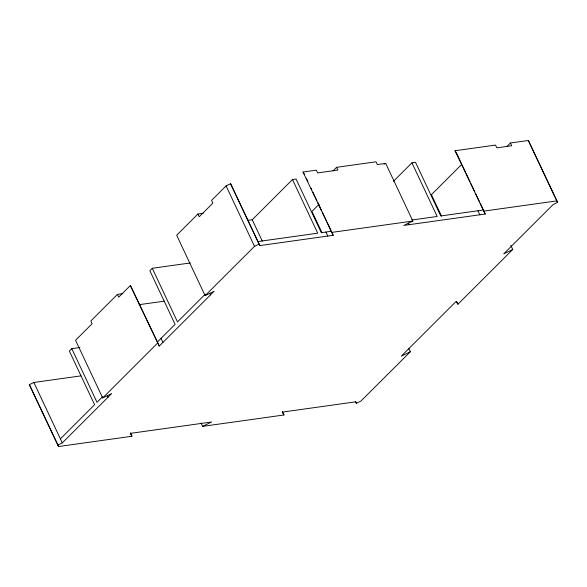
<?xml version="1.0" encoding="UTF-8"?>
<svg xmlns="http://www.w3.org/2000/svg" width="587" height="587" viewBox="0 0 587 587"><rect width="100%" height="100%" fill="white"/><g stroke="black" fill="none" stroke-linecap="round" stroke-linejoin="round"><path stroke-width="0.88" d="M122.808 293.647L117.422 294.395L90.838 320.95L92.137 323.708L75.547 340.269L102.681 397.935L111.684 393.561L62.288 442.892L57.783 445.078L29.35 384.654L33.855 382.467L80.955 375.878M203.3 213.264L197.914 214.02L176.672 235.233L205.105 295.65L214.116 291.277L159.275 346.044L130.387 285.509L118.721 297.154L117.422 294.395M331.684 232.085L333.203 235.306L259.887 245.571L230.581 183.716L226.076 185.903L211.577 200.38L212.868 203.139L199.213 216.779L197.914 214.02M79.92 347.519L71.775 348.663L69.354 351.077L94.595 404.707L60.388 438.863M190.269 262.969L152.26 268.281L149.846 270.695L175.087 324.332L157.382 342.016M247.714 220.367L252.234 219.736L292.48 179.549L296.068 179.05L321.309 232.679L331.31 231.278M102.505 396.812L97.009 402.293L71.775 348.663M205.355 294.109L177.501 321.918L152.26 268.281M102.681 397.935L157.521 343.175M205.105 295.65L254.509 246.32L259.014 244.133L259.887 245.571M332.976 170.942L336.6 167.317L376.032 161.799L377.324 164.558L385.703 163.391L412.837 221.05L403.827 225.423L485.214 214.035L483.695 210.814M318.99 204.364L311.968 211.379L322.058 232.834M393.415 181.332L411.942 162.834L415.523 162.328L440.764 215.965L483.321 210.007L480.195 203.373M461.448 164.676L431.423 194.664L441.512 216.111M506.779 146.618L510.404 143.001L528.337 140.484L557.65 202.346L553.145 204.533L503.749 253.863L512.752 249.49L510.807 245.351M408.765 348.458L410.328 351.767L360.924 401.097L356.419 403.284L355.546 401.853L282.23 412.111L283.983 414.98L202.596 426.367L201.04 423.058M410.328 351.767L401.317 356.14L456.158 301.38L457.911 304.249L512.752 249.49M384.059 164.184L385.703 163.391M202.596 426.367L211.606 421.994L130.219 433.382L131.972 436.251L58.663 446.516L57.783 445.078M333.203 235.306L303.017 172.02L316.334 170.157L317.633 172.916L337.899 170.076L336.6 167.317M485.214 214.035L455.028 150.749L495.516 145.077L496.815 147.843L511.703 145.759L510.404 143.001M257.994 241.543L317.721 233.186L292.48 179.549M411.839 220.015L437.176 216.464L411.942 162.834M331.45 232.445L412.837 221.05M483.461 211.166L556.769 200.908L557.65 202.346M139.17 304.675L164.507 301.131M455.028 150.749L456.341 152.899M303.017 172.02L304.33 174.17M130.387 285.509L159.275 346.044M29.35 384.654L58.663 446.516M528.337 140.484L556.769 200.908M456.781 153.618L465.366 171.859M466.144 173.517L470.048 181.809M470.833 183.467L474.729 191.766M475.514 193.424L479.418 201.715M477.935 210.762L479.836 214.791M456.752 301.777L457.911 304.249M408.449 223.06L409.205 224.674M306.333 178.206L307.896 181.522M311.015 188.156L311.792 189.814M312.966 192.301L316.87 200.6M317.648 202.258L321.551 210.55M322.329 212.208L326.233 220.499M327.018 222.157L330.921 230.449M325.924 232.034L327.825 236.062M355.641 401.633L356.419 403.284M252.234 219.736L262.33 241.191M230.581 183.716L259.014 244.133M226.076 185.903L254.509 246.32M282.428 411.67L283.983 414.98M209.728 293.287L210.491 294.901M161.007 338.391L162.9 342.419M130.417 432.942L131.972 436.251M107.304 395.572L108.059 397.179M33.855 382.467L62.288 442.892"/></g></svg>
